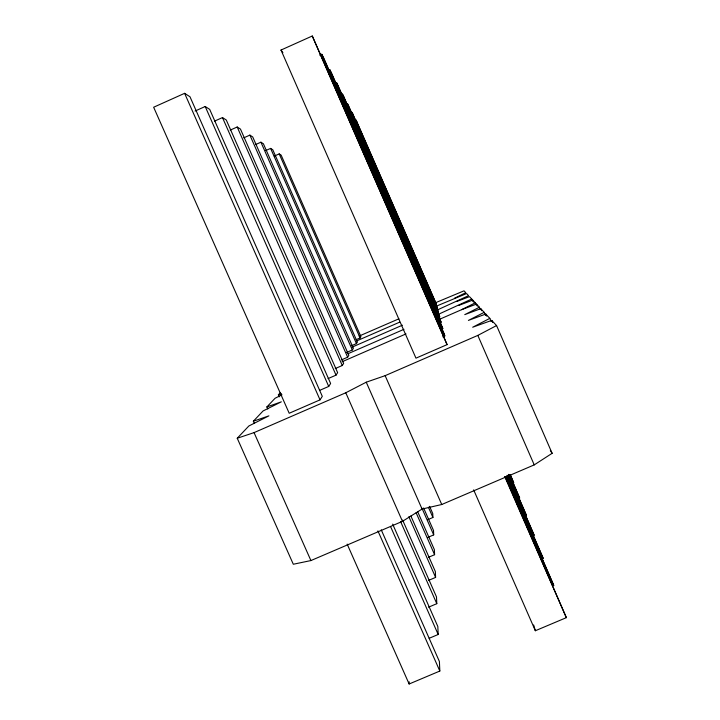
<?xml version="1.0" encoding="UTF-8"?>
<svg xmlns="http://www.w3.org/2000/svg" width="720" height="720" viewBox="0 0 720 720"><rect width="100%" height="100%" fill="white"/><g stroke="black" fill="none" stroke-linecap="round" stroke-linejoin="round"><path stroke-width="1.08" d="M381.231 529.803L439.398 661.5L439.83 671.049L409.131 684L409.185 681.813M320.031 399.861L322.299 396.351L189.99 96.768L184.617 93.321L153.648 107.235L289.197 413.253L320.031 399.861L184.617 93.321M319.662 390.366L328.725 386.433L330.624 383.499L209.691 109.386L205.2 106.506L195.093 111.033M328.05 378.612L336.033 375.138L337.644 372.645L226.287 120.015L222.48 117.576L214.461 121.158M335.25 368.559L342.27 365.508L343.647 363.366L240.462 129.087L237.195 126.999L230.157 130.14M341.532 359.865L347.643 357.201L348.849 355.347L252.711 136.935L249.876 135.117L243.747 137.853M346.338 352.575L352.332 349.965L353.385 348.336L263.394 143.775L260.919 142.191L255.906 144.423M351.531 345.744L356.454 343.593L357.381 342.162L272.808 149.805L270.612 148.401L265.671 150.597M356.193 339.66L360.108 337.959L360.936 336.672L281.151 155.151L279.207 153.9L274.302 156.087M491.184 321.471L489.834 318.375L472.689 327.231L491.724 320.391L496.575 325.566L552.132 453.312L534.231 464.886L441.747 504.513L422.064 509.058L402.462 521.343L310.914 560.565L293.31 564.246L237.24 438.255L248.841 425.997L268.902 415.854L253.359 421.227L254.268 423.279M253.359 421.227L263.061 410.967L281.313 401.832L266.868 406.944L267.777 408.996M266.868 406.944L275.103 398.241L281.997 394.821M279.261 396.846L278.361 394.803L280.485 392.553M237.24 438.255L254.052 432.612L345.78 392.769L366.246 382.194L385.146 375.66L477.819 335.403L496.575 325.566M485.541 315.441L484.2 312.354L468.396 320.409L485.784 314.055L489.834 318.375M480.294 309.285L479.412 307.242L464.76 314.631L480.762 308.691L484.2 312.354M440.001 319.095L461.637 309.663L475.29 302.841L476.181 304.893M438.57 314.235L471.717 299.025L472.608 301.077M437.139 310.05L468.576 295.668L466.596 293.562L436.176 306.225M454.455 298.251L465.795 292.707L464.04 290.826L435.312 302.823M398.889 318.816L359.127 336.078M281.007 50.049L312.282 36L447.093 344.628L415.962 358.164L281.007 50.049L282.915 52.713M319.734 55.179L321.777 54.261L323.847 58.248L444.294 334.035L444.798 335.934L442.773 336.816M356.724 340.884L399.609 322.182M352.206 347.094L402.399 325.197M347.823 353.79L403.965 329.319M342.117 361.746L405.999 333.909M427.743 519.687L432.918 517.473L432.738 513.531L429.588 506.358M427.725 537.453L433.701 534.897L433.503 530.442L423.612 507.978M428.499 557.298L434.592 554.706L434.358 549.621L417.654 511.668M428.625 580.374L435.609 577.404L435.348 571.563L410.877 515.988M428.526 607.203L436.797 603.684L436.491 596.898L402.624 520.065M429.156 638.298L438.183 634.482L437.823 626.49L392.661 524.124M473.652 489.87L535.356 630.738L566.352 617.652L505.134 476.604M456.552 301.581L469.476 296.631L471.717 299.025M458.928 305.361L472.734 300.114L475.29 302.841M461.637 309.663L476.46 304.092L479.412 307.242M278.361 394.803L281.475 393.678M550.341 450.468L552.132 453.312M347.175 544.131L409.131 684M254.052 432.612L310.914 560.565M222.48 117.576L336.033 375.138M400.581 521.55L436.797 603.684M205.2 106.506L328.725 386.433M390.51 526.437L438.183 634.482M377.91 530.892L439.83 671.049M385.146 375.66L441.747 504.513M279.207 153.9L360.108 337.959M270.612 148.401L356.454 343.593M428.391 507.195L432.918 517.473M260.919 142.191L352.332 349.965M421.956 508.212L433.701 534.897M366.246 382.194L422.064 509.058M249.876 135.117L347.643 357.201M416.124 512.766L434.592 554.706M237.195 126.999L342.27 365.508M408.879 516.717L435.609 577.404M345.78 392.769L402.462 521.343M491.724 320.391L492.624 322.452M485.784 314.055L486.675 316.098M480.762 308.691L481.653 310.734M476.46 304.092L477.351 306.144M472.734 300.114L473.625 302.157M477.819 335.403L534.231 464.886M510.579 475.308L513.729 482.877L510.156 474.705M509.652 474.75L519.687 498.15L509.436 474.669M508.977 474.975L526.464 515.502L508.509 474.39M508.518 475.965L534.24 535.419L508.284 475.974M507.186 475.263L543.249 558.477L507.024 475.533M506.538 476.541L553.806 585.522L506.241 476.613M321.777 54.261L444.798 335.934M312.282 36L447.093 344.628M504.72 476.559L566.352 617.652M533.637 624.951L535.356 630.738M331.497 72.963L329.742 69.588L442.872 328.635L331.497 72.963M338.022 85.518L336.519 82.629L441.225 322.407L338.022 85.518M343.656 96.363L342.351 93.852L439.803 317.034L343.656 96.363M348.57 105.822L347.427 103.626L438.57 312.363L348.57 105.822M352.899 114.147L351.891 112.203L437.481 308.25L352.899 114.147M356.733 121.527L355.833 119.799L436.518 304.614L356.733 121.527"/></g></svg>
